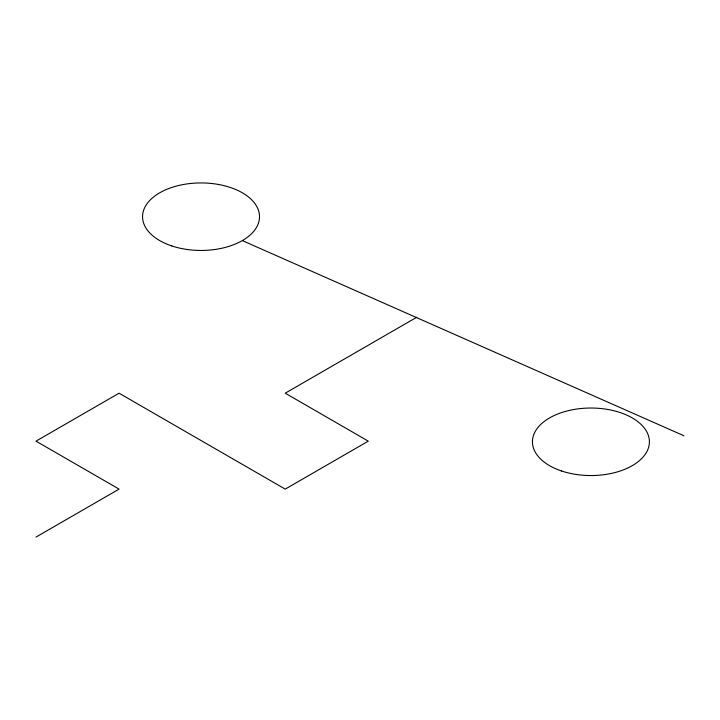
<?xml version="1.0" encoding="UTF-8"?>
<svg xmlns="http://www.w3.org/2000/svg" width="720" height="720" viewBox="0 0 720 720"><rect width="100%" height="100%" fill="white"/><g stroke="black" fill="none" stroke-linecap="round" stroke-linejoin="round"><path stroke-width="1.08" d="M36 537.075L119.07 489.114L36 441.153L119.07 393.192L285.219 489.114L368.289 441.153L285.219 393.192L416.745 317.25M242.811 240.804L684 435.798M561.681 471.024A58.482 33.759 0 0 0 649.404 441.792A58.482 33.759 0 0 0 561.681 412.551A58.482 33.759 0 0 0 561.681 471.024M171.801 245.934A58.482 33.759 0 0 0 259.515 216.693A58.482 33.759 0 0 0 171.801 187.452A58.482 33.759 0 0 0 171.801 245.934"/></g></svg>
